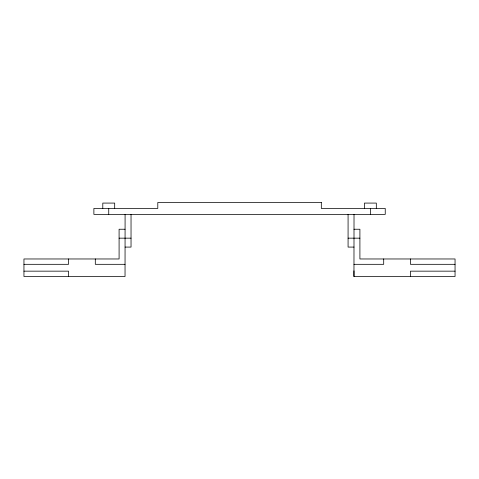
<?xml version="1.0" encoding="UTF-8"?>
<svg xmlns="http://www.w3.org/2000/svg" width="479" height="479" viewBox="0 0 479 479"><rect width="100%" height="100%" fill="white"/><g stroke="black" fill="none" stroke-linecap="round" stroke-linejoin="round"><path stroke-width="0.72" d="M125.037 229.237L119.091 229.237L119.091 258.971L23.95 258.971L23.95 276.509L125.037 276.509L125.091 214.382M353.963 229.237L359.909 229.237L359.909 258.971L455.05 258.971L455.05 276.509L353.963 276.509L353.963 270.863M119.091 238.159L131.036 238.165M348.077 238.165L359.909 238.159M125.091 247.086L131.036 247.086L131.036 214.382M354.023 247.086L348.077 247.086L348.077 214.382M23.95 264.318L68.545 264.318L68.545 258.971M125.037 264.318L95.303 264.318L95.303 258.971M353.963 264.318L383.697 264.318L383.697 258.971M455.05 264.318L410.455 264.318L410.455 258.971M23.95 271.156L68.545 271.156L68.545 276.509M455.05 271.156L410.455 271.156L410.455 276.509M376.32 208.437L376.32 203.084L364.429 203.084L364.429 208.437M370.375 208.437L370.375 214.382M354.023 214.382L353.963 276.509M114.685 208.437L114.685 203.084L102.793 203.084L102.793 208.437M108.739 208.437L108.739 214.382M321.319 202.491L157.795 202.491L157.795 208.437L93.878 208.437L93.878 214.382L385.242 214.382L385.242 208.437L321.319 208.437L321.319 202.491"/></g></svg>
